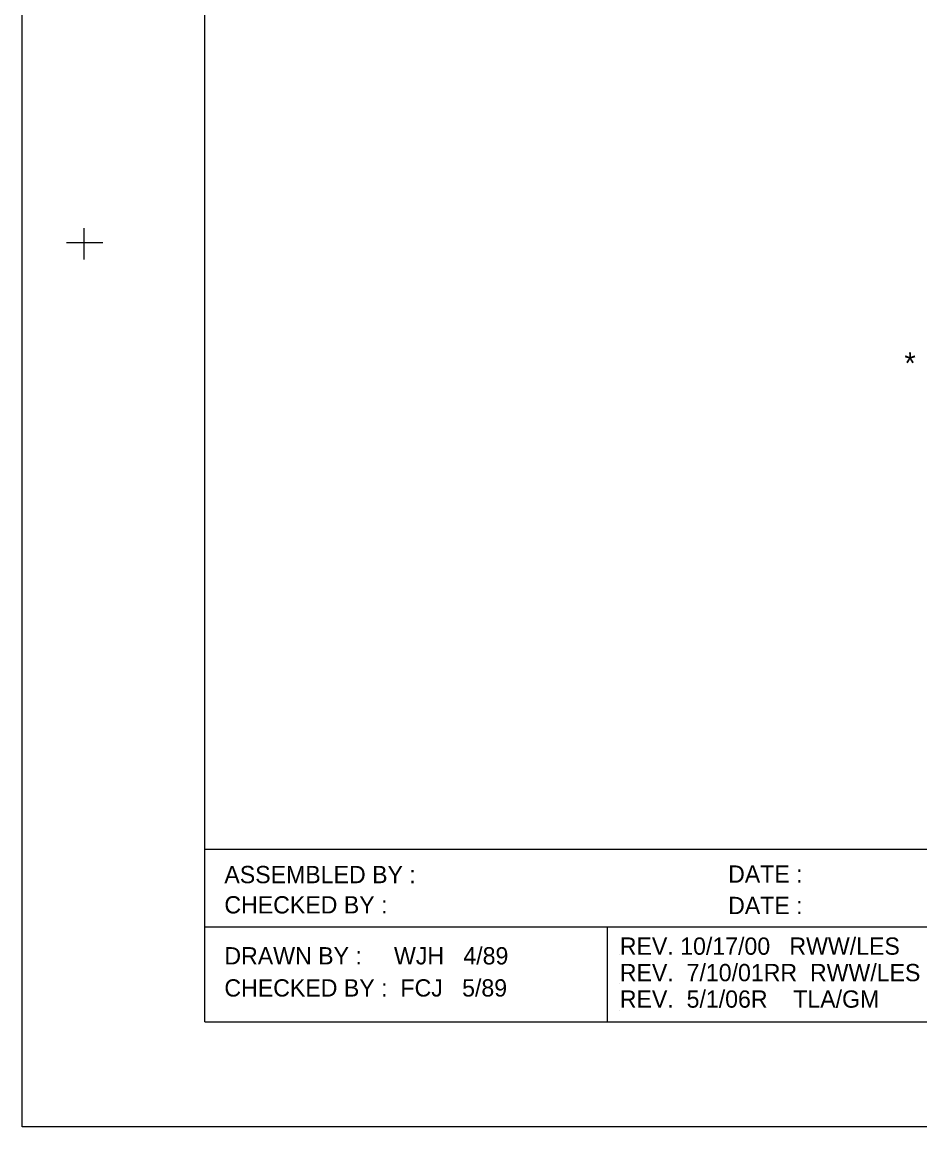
# Model space of a CAD drawing. Extents: x 0 to 38.2, y 0 to 28.1.
# Drawn here: x 0 to 5.91, y 0 to 7.27 of the extents above; entities that cross this region are included whole.
import ezdxf

# ---------------------------------------------------------------- set-up
doc = ezdxf.new("R2010")
doc.units = 0
for name, color, linetype in [('Plan Sheet', 7, 'Continuous'), ('Plot Shape', 7, 'Continuous'), ('User Information Notes', 7, 'Continuous'), ('Work Point Cell', 7, 'Continuous')]:
    doc.layers.add(name, color=color, linetype=linetype)

msp = doc.modelspace()

# ---------------------------------------------------------------- linework, layer by layer
at = {"layer": 'Plan Sheet'}
for p, q in [((1.2016, 0.691), (1.2016, 24.631)), ((0.4076, 5.7082), (0.4076, 5.9146)), ((0.291, 5.8211), (0.5304, 5.8211)), ((1.2016, 1.8283), (6.3188, 1.8283)), ((6.3188, 1.314), (1.2016, 1.314)), ((3.8507, 0.691), (3.8507, 1.314)), ((1.2016, 0.691), (6.3188, 0.691)), ((1.2016, 0.691), (37.6821, 0.691)), ((0, 0), (0, 0))]:
    msp.add_line(p, q, dxfattribs=at)
at = {"layer": 'Plot Shape'}
msp.add_lwpolyline([(0, 25.0801), (37.6921, 25.0801), (37.6921, 0), (0, 0)], close=True, dxfattribs=at)
at = {"layer": 'User Information Notes'}
for p, q in [((3.9319, 1.1329), (3.9319, 1.1329)), ((3.9319, 0.9435), (3.9319, 0.9435)), ((3.9319, 0.7693), (3.9319, 0.7693)), ((0, 0), (0, 0))]:
    msp.add_line(p, q, dxfattribs=at)
at = {"layer": 'Work Point Cell'}
msp.add_line((0, 0), (0, 0), dxfattribs=at)

# ---------------------------------------------------------------- texts
at = {"layer": 'Plan Sheet'}
for s, height, p in [('ASSEMBLED BY :', 0.113712, (1.3306, 1.6038)), ('DATE :', 0.11371, (4.6442, 1.6071)), ('CHECKED BY :', 0.113712, (1.3306, 1.4047)), ('DATE :', 0.11371, (4.6442, 1.4004)), ('REV. 10/17/00   RWW/LES', 0.113698, (3.9319, 1.1329)), ('DRAWN BY :     WJH   4/89', 0.113762, (1.3306, 1.0692)), ('REV.  7/10/01RR  RWW/LES', 0.113698, (3.9319, 0.9587)), ('CHECKED BY :  FCJ   5/89', 0.113762, (1.3306, 0.8578)), ('REV.  5/1/06R    TLA/GM', 0.113698, (3.9319, 0.7845))]:
    msp.add_text(s, height=height, dxfattribs=at).set_placement(p)
at = {"layer": 'User Information Notes'}
msp.add_text('*', height=0.143, dxfattribs=at).set_placement((5.8037, 4.9547))

doc.saveas('drawing.dxf')
